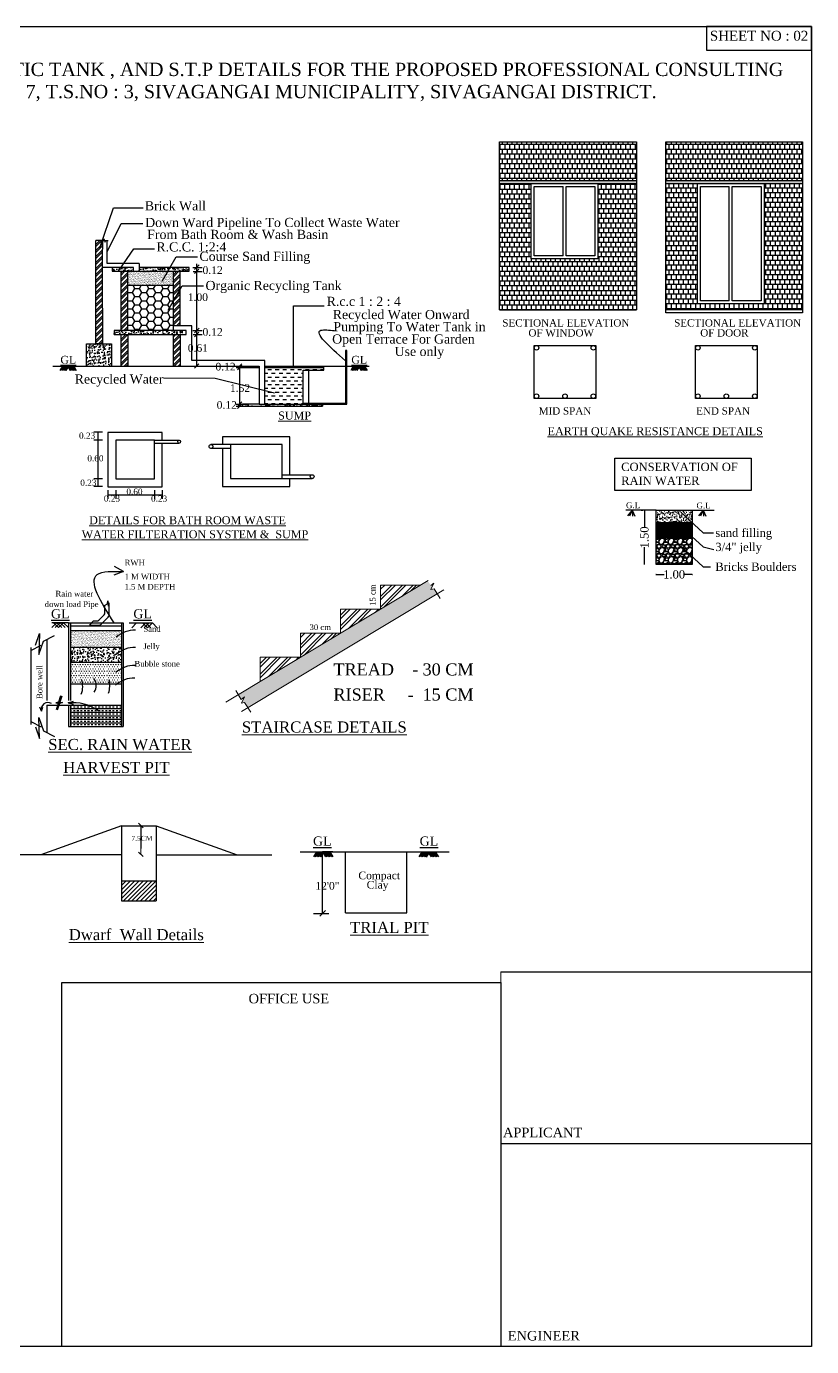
# Model space of a CAD drawing. Header units: metres. Extents: x 3520 to 17931, y 2577 to 6638.
# Drawn here: x 15849 to 17931, y 3138 to 6638 of the extents above; entities that cross this region are included whole.
import ezdxf
from ezdxf.enums import TextEntityAlignment as Align

# ---------------------------------------------------------------- set-up
doc = ezdxf.new("R2010")
doc.units = ezdxf.units.M
doc.header["$MEASUREMENT"] = 0
doc.styles.add('ANAND', font='times.ttf')
doc.styles.get("Standard").update_dxf_attribs({"font": 'times.ttf'})
doc.styles.add('style1', font='times.ttf', dxfattribs={"height": 1})
doc.dimstyles.get("Standard").update_dxf_attribs({"dimtxt": 0.23, "dimasz": 0.18, "dimexe": 0.18, "dimexo": 0.0625, "dimgap": 0.09, "dimtad": 0, "dimzin": 0, "dimdsep": 46, "dimtxsty": 'Standard', "dimblk": 'OBLIQUE', "dimcen": 0.09, "dimse1": 1, "dimse2": 1, "dimadec": 0, "dimazin": 0, "dimtfac": 1, "dimtofl": 0, "dimtmove": 0, "dimatfit": 3, "dimldrblk": 'OBLIQUE', "dimfxl": 0, "dimtolj": 1, "dimtzin": 0, "dimarcsym": 0})
doc.dimstyles.new('STY', dxfattribs={"dimscale": 0, "dimtxt": 8, "dimasz": 3, "dimexe": 3, "dimexo": 24, "dimgap": 2, "dimtad": 0, "dimtih": 1, "dimtoh": 1, "dimlfac": 0.0254, "dimzin": 0, "dimdsep": 46, "dimtxsty": 'style1', "dimblk": 'ARCHTICK', "dimcen": 0.09375, "dimdle": 6.8125, "dimadec": 0, "dimazin": 0, "dimtfac": 1, "dimtofl": 0, "dimtmove": 2, "dimatfit": 3, "dimfxl": 0, "dimtolj": 1, "dimtzin": 0, "dimarcsym": 0})
pattern_1 = [(45, (-183551.482, 102288.76), (-7.9549513, 7.9549513), []), (45, (-183546.178, 102288.76), (-7.9549513, 7.9549513), [])]
pattern_2 = [(50, (-183551.482, 102288.76), (17.9315046, -1.5688034), [1.875, -20.625]), (355, (-183551.482, 102288.76), (-3.4687833, 18.8048033), [1.5, -16.5]), (100.4514, (-183549.987, 102288.63), (14.4627345, 17.2359886), [1.5935047, -17.5285528]), (46.1842, (-183551.482, 102293.76), (26.6810262, -4.1379754), [2.8125, -30.9375]), (96.6356, (-183549.258, 102293.416), (23.3665676, 24.3529468), [2.3902572, -26.292825]), (351.1842, (-183551.482, 102293.76), (23.3665486, 24.352965), [2.25, -24.75]), (21, (-183548.982, 102292.51), (14.9226763, -10.0654723), [1.875, -20.625]), (326, (-183548.982, 102292.51), (6.0828833, 18.1287511), [1.5, -16.5]), (71.4514, (-183547.738, 102291.672), (21.0055657, 8.0632624), [1.5935047, -17.5285528]), (37.5, (-183551.4816, 102288.7605), (0.30399638, 8.32234635), [0, -16.3, 0, -16.75, 0, -16.5625]), (7.5, (-183551.482, 102288.7605), (6.57673844, 9.8602928), [0, -9.55, 0, -15.925, 0, -6.3125]), (327.5, (-183557.0566, 102288.7605), (13.3455609, -0.5638718), [0, -6.25, 0, -19.5, 0, -25.875]), (317.5, (-183559.557, 102288.76), (14.57965423, 2.50262456), [0, -8.125, 0, -12.95, 0, -18.375])]
pattern_3 = [(50, (-64207.267, -18688.921), (11.4761629, -1.0040342), [1.2, -13.2]), (355, (-64207.267, -18688.921), (-2.2200213, 12.0350741), [0.96, -10.56]), (100.4514, (-64206.31, -18689.005), (9.2561501, 11.0310327), [1.019843, -11.2182738]), (46.1842, (-64207.267, -18685.721), (17.0758568, -2.6483042), [1.8, -19.8]), (96.6356, (-64205.844, -18685.942), (14.9546033, 15.585886), [1.5297646, -16.827408]), (351.1842, (-64207.267, -18685.721), (14.954591, 15.5858976), [1.44, -15.84]), (21, (-64205.667, -18686.521), (9.5505128, -6.4419023), [1.2, -13.2]), (326, (-64205.667, -18686.521), (3.8930453, 11.6024007), [0.96, -10.56]), (71.4514, (-64204.871, -18687.058), (13.443562, 5.160488), [1.019843, -11.2182738]), (37.5, (-64207.2668, -18688.9213), (0.19455769, 5.32630166), [0, -10.432, 0, -10.72, 0, -10.6]), (7.5, (-64207.267, -18688.9213), (4.2091126, 6.3105874), [0, -6.112, 0, -10.192, 0, -4.04]), (327.5, (-64210.8348, -18688.9213), (8.54115898, -0.36087795), [0, -4, 0, -12.48, 0, -16.56]), (317.5, (-64212.435, -18688.921), (9.3309787, 1.6016797), [0, -5.2, 0, -8.288, 0, -11.76])]
pattern_4 = [(0, (10992.955, 2562.623), (0, 12.8), []), (90, (10992.955, 2562.623), (-6.4, 12.8), [12.8, -12.8])]

# ---------------------------------------------------------------- blocks, each defined once
blk = doc.blocks.new('_Oblique')
at = {"color": 0, "linetype": 'ByBlock', "lineweight": -2}
blk.add_line((-0.5, -0.5), (0.5, 0.5), dxfattribs=at)
blk = doc.blocks.new('_ARCHTICK')
at = {"color": 2, "linetype": 'ByBlock'}
blk.add_lwpolyline([(-0.5, -0.5), (0.5, 0.5)], dxfattribs=at)
blk = doc.blocks.new('*D23')
at = {"color": 0, "lineweight": -2}
for p, q in [((17518.1, 5185.3), (17540.2, 5185.3)), ((17614.4, 5185.3), (17592.3, 5185.3))]:
    blk.add_line(p, q, dxfattribs=at)
at = {"layer": 'Defpoints', "color": 0}
for p in [(17518.1, 5211.4), (17614.4, 5211.4), (17614.4, 5185.3)]:
    blk.add_point(p, dxfattribs=at)
at = {"color": 0, "lineweight": -2, "xscale": 0.18, "yscale": 0.18, "zscale": 0.18, "rotation": 180}
blk.add_blockref('_Oblique', (17518.1, 5185.3), dxfattribs=at)
at = {"color": 0, "lineweight": -2, "xscale": 0.18, "yscale": 0.18, "zscale": 0.18}
blk.add_blockref('_Oblique', (17614.4, 5185.3), dxfattribs=at)
at = {"color": 0, "insert": (17566.2, 5185.3), "char_height": 22, "attachment_point": 5}
blk.add_mtext('\\A1;1.00', dxfattribs=at)
blk = doc.blocks.new('*D24')
at = {"color": 0, "lineweight": -2}
for p, q in [((17487.5, 5355.8), (17487.5, 5309.6)), ((17487.5, 5211.4), (17487.5, 5257.6))]:
    blk.add_line(p, q, dxfattribs=at)
at = {"layer": 'Defpoints', "color": 0}
for p in [(17487.5, 5355.8), (17518.1, 5355.8), (17518.1, 5211.4)]:
    blk.add_point(p, dxfattribs=at)
at = {"color": 0, "lineweight": -2, "xscale": 0.18, "yscale": 0.18, "zscale": 0.18}
for p, rotation in [((17487.5, 5355.8), 90), ((17487.5, 5211.4), 270)]:
    blk.add_blockref('_Oblique', p, dxfattribs=dict(at, rotation=rotation))
at = {"color": 0, "insert": (17487.5, 5283.6), "char_height": 22, "attachment_point": 5, "rotation": 90}
blk.add_mtext('\\A1;1.50', dxfattribs=at)

msp = doc.modelspace()

# ---------------------------------------------------------------- hatches: boundary and pattern name
at = {"linetype": 'ByBlock'}
h = msp.add_hatch(dxfattribs=at)
h.set_pattern_fill('AR-B88', color=8, scale=1.6, style=0)
h.set_pattern_definition(pattern_4)
h.paths.add_polyline_path([(17466.212, 6229.715), (17466.212, 6331.815), (17103.093, 6331.815), (17103.093, 6229.715)])
h = msp.add_hatch(dxfattribs=at)
h.set_pattern_fill('AR-B88', color=8, scale=1.6, style=0)
h.set_pattern_definition(pattern_4)
h.paths.add_polyline_path([(17543.845, 6331.815), (17543.845, 6229.715), (17906.964, 6229.715), (17906.964, 6331.815)])
h = msp.add_hatch(dxfattribs=at)
h.set_pattern_fill('AR-CONC', color=0, scale=1.6, style=0)
h.set_pattern_definition(pattern_3)
h.paths.add_polyline_path([(17466.212, 6229.715), (17103.093, 6229.715), (17103.093, 6221.715), (17466.212, 6221.715)])
h = msp.add_hatch(dxfattribs=at)
h.set_pattern_fill('AR-B88', color=8, scale=1.6, style=0)
h.set_pattern_definition([(0, (-64207.267, -18688.921), (0, 12.8), []), (90, (-64207.267, -18688.921), (-6.4, 12.8), [12.8, -12.8])])
h.paths.add_polyline_path([(17466.212, 5886.529), (17466.212, 6221.715), (17363.856, 6221.715), (17363.856, 6021.887), (17187.277, 6021.887), (17187.277, 6221.715), (17103.093, 6221.715), (17103.093, 5886.529)])
h = msp.add_hatch(dxfattribs=at)
h.set_pattern_fill('AR-CONC', color=0, scale=1.6, style=0)
h.set_pattern_definition(pattern_3)
h.paths.add_polyline_path([(17906.964, 6229.715), (17543.845, 6229.715), (17543.845, 6221.715), (17906.964, 6221.715)])
h = msp.add_hatch(dxfattribs=at)
h.set_pattern_fill('AR-B88', color=8, scale=1.6, style=0)
h.set_pattern_definition(pattern_4)
h.paths.add_polyline_path([(17804.607, 5902.706), (17628.028, 5902.706), (17628.028, 6221.715), (17543.845, 6221.715), (17543.845, 5886.529), (17906.964, 5886.529), (17906.964, 6221.715), (17804.607, 6221.715)])
h = msp.add_hatch()
h.set_pattern_fill('ANSI32', color=0, scale=30, style=0)
h.set_pattern_definition(pattern_1)
h.paths.add_polyline_path([(16050.05, 6048.125), (16050.05, 6070.922), (16032.617, 6070.922), (16032.617, 5797.034), (16050.05, 5797.034), (16050.05, 5891.101)])
h = msp.add_hatch()
h.set_pattern_fill('AR-CONC', color=0, scale=2.5, style=0)
h.set_pattern_definition(pattern_2)
h.paths.add_polyline_path([(16132.41, 5999.517), (16076.435, 5999.517), (16076.435, 5988.99), (16132.41, 5988.99)])
h.paths.add_polyline_path([(16280.601, 5999.517), (16147.509, 5999.517), (16147.509, 5988.99), (16280.601, 5988.99)])
h.paths.add_polyline_path([(16271.884, 5831.967), (16081.152, 5831.967), (16081.152, 5821.44), (16271.884, 5821.44)])
h = msp.add_hatch()
h.set_pattern_fill('ANSI32', color=0, scale=30, style=0)
h.set_pattern_definition(pattern_1)
h.paths.add_polyline_path([(16117.182, 5988.99), (16099.749, 5988.99), (16099.749, 5831.967), (16117.182, 5831.967)])
h = msp.add_hatch()
h.set_pattern_fill('AR-SAND', color=0, scale=2.5, style=0)
h.set_pattern_definition([(37.5, (-183551.4816, 102288.7605), (-0.157483395, 4.81705942), [0, -3.8, 0, -4.25, 0, -4.0625]), (7.5, (-183551.4816, 102288.7605), (4.42444176, 7.05536516), [0, -2.05, 0, -3.425, 0, -1.3125]), (327.5, (-183554.5566, 102288.7605), (7.785354654, 0.01414763), [0, -1.25, 0, -4.5, 0, -5.875]), (317.5, (-183554.5566, 102288.7605), (7.51531651, 2.19418891), [0, -0.625, 0, -2.95, 0, -3.375])])
h.paths.add_polyline_path([(16238.713, 5988.99), (16117.182, 5988.99), (16117.182, 5951.324), (16238.713, 5951.324)])
h = msp.add_hatch()
h.set_pattern_fill('ANSI32', color=0, scale=30, style=0)
h.set_pattern_definition(pattern_1)
h.paths.add_polyline_path([(16256.146, 5988.99), (16238.713, 5988.99), (16238.713, 5844.365), (16256.146, 5844.365)])
h = msp.add_hatch()
h.set_pattern_fill('HONEY', color=0, scale=100, style=0)
h.set_pattern_definition([(0, (-183551.482, 102288.76), (18.75, 10.8253175), [12.5, -25]), (120, (-183551.482, 102288.76), (-18.74999996, 10.82531757), [12.5, -25]), (60, (-183551.482, 102288.76), (4e-08, 21.65063507), [-25, 12.5])])
h.paths.add_polyline_path([(16238.713, 5951.324), (16117.182, 5951.324), (16117.182, 5831.967), (16238.713, 5831.967)])
h = msp.add_hatch()
h.set_pattern_fill('ANSI32', color=0, scale=30, style=0)
h.set_pattern_definition(pattern_1)
h.paths.add_polyline_path([(16117.182, 5821.44), (16099.749, 5821.44), (16099.749, 5737.9), (16117.182, 5737.9)])
h = msp.add_hatch()
h.set_pattern_fill('ANSI32', color=0, scale=30, style=0)
h.set_pattern_definition(pattern_1)
h.paths.add_polyline_path([(16256.146, 5821.44), (16238.713, 5821.44), (16238.713, 5737.9), (16256.146, 5737.9)])
h = msp.add_hatch()
h.set_pattern_fill('AR-CONC', color=0, scale=2.5, style=0)
h.set_pattern_definition(pattern_2)
h.paths.add_polyline_path([(16073.951, 5797.034), (16007.935, 5797.034), (16007.935, 5737.9), (16073.951, 5737.9)])
h = msp.add_hatch()
h.set_pattern_fill('AR-CONC', color=0, scale=2.5, style=0)
h.set_pattern_definition(pattern_2)
h.paths.add_polyline_path([(16466.301, 5734.15), (16466.301, 5737.9), (16421.599, 5737.9), (16421.599, 5734.15)])
h = msp.add_hatch()
h.set_pattern_fill('AR-CONC', color=0, scale=2.5, style=0)
h.set_pattern_definition(pattern_2)
h.paths.add_polyline_path([(16481.029, 5734.15), (16637.757, 5734.15), (16637.757, 5737.9), (16481.029, 5737.9)])
h = msp.add_hatch()
h.set_pattern_fill('DASH', color=0, scale=80, style=0)
h.set_pattern_definition([(0, (-183551.482, 102288.761), (10, 10), [10, -10])])
h.paths.add_polyline_path([(16582.252, 5726.574), (16637.757, 5726.574), (16637.757, 5734.15), (16481.029, 5734.15), (16481.029, 5636.681), (16582.252, 5636.681)])
h = msp.add_hatch()
h.set_pattern_fill('AR-CONC', color=0, scale=2.5, style=0)
h.set_pattern_definition(pattern_2)
h.paths.add_polyline_path([(16633.574, 5636.681), (16466.301, 5636.681), (16421.599, 5636.681), (16421.599, 5631.454), (16633.574, 5631.454)])
h = msp.add_hatch()
h.set_pattern_fill('AR-SAND', color=0, scale=4.890489, style=0)
h.set_pattern_definition([(37.5, (-85149.609, 10150.4), (-0.30806835, 9.42311124), [0, -7.4335439, 0, -8.313832, 0, -7.9470453]), (7.5, (-85149.61, 10150.4), (8.6550742, 13.8016755), [0, -4.0102013, 0, -6.6999705, 0, -2.56750694]), (327.5, (-85155.625, 10150.4), (15.2296778, 0.02767554), [0, -2.4452447, 0, -8.80288094, 0, -11.4926501]), (317.5, (-85155.625, 10150.4), (14.7014303, 4.292263), [0, -1.22262235, 0, -5.7707775, 0, -6.6021607])])
h.paths.add_polyline_path([(17614.36, 5322.908), (17614.36, 5355.79), (17518.116, 5355.79), (17518.116, 5322.908)])
h = msp.add_hatch()
h.set_pattern_fill('BOX', color=0, scale=4.890489, style=0)
h.set_pattern_definition([(90, (-85149.6094, 10150.4), (-4.89048941, 3e-16), []), (90, (-85148.387, 10150.4), (-4.89048941, 3e-16), []), (0, (-85149.6094, 10150.4), (0, 4.89048941), [-1.22262235, 1.22262235]), (0, (-85149.6094, 10151.6224), (0, 4.89048941), [-1.22262235, 1.22262235]), (0, (-85149.6094, 10152.845), (0, 4.89048941), [1.22262235, -1.22262235]), (0, (-85149.6094, 10154.0677), (0, 4.89048941), [1.22262235, -1.22262235]), (90, (-85147.164, 10150.4), (-4.89048941, 3e-16), [1.22262235, -1.22262235]), (90, (-85145.9415, 10150.4), (-4.89048941, 3e-16), [1.22262235, -1.22262235])])
h.paths.add_polyline_path([(17614.36, 5283.606), (17614.36, 5322.908), (17518.116, 5322.908), (17518.116, 5283.606)])
h = msp.add_hatch()
h.set_pattern_fill('GRAVEL', color=0, scale=24.452447, style=0)
h.set_pattern_definition([(228.0128, (-85132.0036, 10174.8523), (-195.619533256, -220.07205635), [3.2897344, -325.684294]), (184.9697, (-85134.2043, 10172.407), (293.429390439, 24.452234496), [5.6452875, -558.883296]), (132.5104, (-85139.8284, 10171.918), (244.524243646, -268.977129763), [3.980565, -394.0764193]), (267.2737, (-85149.3649, 10165.8049), (24.452349684, 489.048948424), [5.1408336, -508.942425]), (292.8337, (-85149.6094, 10160.6699), (-122.262477515, 293.429276986), [5.040994, -499.059113]), (357.2737, (-85147.6532, 10156.0239), (-489.048948424, 24.452349684), [5.1408336, -508.942425]), (37.6942, (-85142.5182, 10155.7794), (-317.8819914055, -244.524235988), [6.7984894, -673.049913]), (72.2553, (-85137.1386, 10159.9363), (171.167392598, 537.953743177), [6.418474, -635.4291386]), (121.4296, (-85135.1824, 10166.0494), (-195.61977783, 317.881690417), [5.1582437, -510.6666894]), (175.2364, (-85137.8722, 10170.4508), (268.976940806, -24.452240013), [5.888932, -288.5575325]), (222.3974, (-85143.7408, 10170.9399), (-293.4295444783, -268.976724052), [7.615666, -753.95147]), (138.8141, (-85125.157, 10165.5603), (-171.16720148, 146.71461667), [2.5993196, -257.333738]), (171.4692, (-85127.1131, 10167.272), (317.881769847, -48.905087541), [4.9451895, -489.574938]), (225, (-85132.004, 10168.006), (-3e-15, -24.4524546), [3.4580895, -31.122879]), (203.1986, (-85133.7153, 10170.94), (122.26222872, 48.90492653), [1.8622495, -184.3620366]), (291.8014, (-85135.427, 10170.2063), (-24.45244487, 73.35734786), [2.633602, -129.04686]), (30.9638, (-85134.449, 10167.761), (73.35729282, 48.90495485), [4.277442, -138.303603]), (161.5651, (-85130.781, 10169.962), (48.90490475, -24.452408), [3.0930145, -74.232421]), (16.3895, (-85149.6094, 10170.2063), (244.524524362, 73.357162919), [4.3329736, -428.9654887]), (70.3462, (-85145.4525, 10171.429), (-97.80967203, -268.976969887), [3.635125, -359.87664]), (293.1986, (-85130.781, 10174.8523), (-48.90492653, 122.26222872), [3.7244745, -182.4998116]), (343.6105, (-85129.3138, 10171.4289), (-244.524524362, 73.357162919), [4.3329736, -428.9654887]), (339.444, (-85149.6094, 10155.0458), (-122.26228041, 48.90479622), [4.178434, -204.7433713]), (294.7751, (-85145.697, 10153.5786), (-122.26204431, 268.977001338), [3.5010525, -346.6047076]), (66.8014, (-85130.5365, 10150.3998), (48.90492653, 122.26222872), [3.7244745, -182.4998116]), (17.354, (-85129.0693, 10153.8232), (-317.88186116, -97.80965381), [4.098988, -405.798727]), (69.444, (-85142.5182, 10150.3998), (-48.90479622, -122.26228041), [2.089217, -206.8325884]), (101.3099, (-85132.0036, 10150.4), (-24.45238916, 97.80980664), [1.24683, -123.436662]), (165.9638, (-85132.248, 10151.6224), (73.35735453, -24.45239956), [5.040994, -95.7790125]), (186.009, (-85137.1386, 10152.8451), (244.524464515, 24.452430371), [4.67164, -462.491701]), (303.6901, (-85134.449, 10165.5603), (-24.4524797, 48.9048833), [3.526581, -84.637964]), (353.1572, (-85132.4927, 10162.626), (415.691584514, -48.90508969), [6.1569795, -609.5399146]), (60.9454, (-85126.3796, 10161.8925), (-97.80978891, -171.16713883), [2.517526, -249.2358214]), (90, (-85125.157, 10164.093), (-24.452447, 24.452447), [1.467147, -22.9853]), (120.2564, (-85137.6277, 10153.5786), (97.809663212, -171.167189476), [3.397032, -336.3072197]), (48.0128, (-85139.3394, 10156.513), (195.619533256, 220.07205635), [6.579469, -322.39456]), (0, (-85134.938, 10161.403), (24.452447, 24.452447), [6.357636, -18.094811]), (325.3048, (-85128.5803, 10161.4034), (-244.524330224, 171.16733995), [3.866274, -382.760854]), (254.0546, (-85125.4015, 10159.2027), (-24.45244435, -97.80979134), [3.560325, -174.456179]), (207.646, (-85126.3796, 10155.7794), (-464.596391626, -244.524659211), [5.7968194, -573.8860705]), (175.4261, (-85131.5146, 10153.0896), (-317.881825439, 24.452319936), [6.132649, -607.1316175])])
h.paths.add_polyline_path([(17614.36, 5211.422), (17614.36, 5283.606), (17518.116, 5283.606), (17518.116, 5211.422)])
at = {"linetype": 'Continuous', "lineweight": 20, "ltscale": 3}
h = msp.add_hatch(dxfattribs=at)
h.set_pattern_fill('AR-CONC', color=0, scale=3.54375, style=0)
h.set_pattern_definition([(50, (-18397.002, 10592.91), (25.417908, -2.223779), [2.657812, -29.235937]), (355, (-18397.002, 10592.91), (-4.917, 26.655809), [2.12625, -23.38875]), (100.4514, (-18394.883, 10592.725), (20.500926, 24.432014), [2.258793, -24.846724]), (46.1842, (-18397, 10599.997), (37.820355, -5.86558), [3.98672, -43.853906]), (96.6356, (-18393.85, 10599.51), (33.12211, 34.520302), [3.38819, -37.27008]), (351.1842, (-18397, 10599.997), (33.122083, 34.52033), [3.189375, -35.083125]), (21, (-18393.458, 10598.226), (21.152894, -14.267807), [2.657812, -29.235937]), (326, (-18393.458, 10598.226), (8.622487, 25.697505), [2.12625, -23.38875]), (71.4514, (-18391.695, 10597.037), (29.77539, 11.429674), [2.258793, -24.846724]), (37.5, (-18397.002, 10592.91), (0.4309149, 11.796926), [0, -23.10525, 0, -23.743125, 0, -23.477344]), (7.5, (-18397.002, 10592.91), (9.3225267, 13.976965), [0, -13.537125, 0, -22.5736875, 0, -8.947969]), (327.5, (-18404.904, 10592.91), (18.9173326, -0.7992883), [0, -8.859375, 0, -27.64125, 0, -36.6778125]), (317.5, (-18408.448, 10592.91), (20.66666, 3.54747), [0, -11.5171875, 0, -18.356625, 0, -26.0465625])])
h.paths.add_polyline_path([(16410.566, 4866.869), (16418.38, 4854.094), (16426.635, 4861.022), (16418.711, 4843.865), (16427.295, 4845.845), (16435.754, 4832.39), (16938.409, 5133.983), (16929.95, 5147.438), (16921.366, 5145.458), (16929.29, 5162.615), (16921.035, 5155.687), (16913.221, 5168.462)])
h = msp.add_hatch(dxfattribs=at)
h.set_pattern_fill('ANSI32', color=0, scale=53.15625, style=0)
h.set_pattern_definition([(45, (-18397.002, 10592.91), (-14.095179, 14.095179), []), (45, (-18387.605, 10592.91), (-14.095179, 14.095179), [])])
h.paths.add_polyline_path([(16575.172, 4965.633), (16468.859, 4965.633), (16468.859, 4901.845)])
h.paths.add_polyline_path([(16681.484, 5029.42), (16575.172, 5029.42), (16575.172, 4965.633)])
h.paths.add_polyline_path([(16681.484, 5029.42), (16787.797, 5093.208), (16681.484, 5093.208)])
h.paths.add_polyline_path([(16894.109, 5156.995), (16787.797, 5156.995), (16787.797, 5093.208)])
h = msp.add_hatch()
h.set_pattern_fill('AR-SAND', color=0, scale=2.7, style=0)
h.set_pattern_definition([(37.5, (21671.4773, 3818.6073), (-0.170082, 5.2024242), [0, -4.104, 0, -4.59, 0, -4.3875]), (7.5, (21671.477, 3818.607), (4.778397, 7.619794), [0, -2.214, 0, -3.699, 0, -1.4175]), (327.5, (21668.1563, 3818.6073), (8.408183, 0.0152794), [0, -1.35, 0, -4.86, 0, -6.345]), (317.5, (21668.156, 3818.607), (8.116542, 2.369724), [0, -0.675, 0, -3.186, 0, -3.645])])
h.paths.add_polyline_path([(15965.323, 5036.661), (15965.323, 4992.874), (16100.5, 4992.874), (16100.5, 5036.661)])
h = msp.add_hatch()
h.set_pattern_fill('AR-CONC', color=0, scale=2.7, style=0)
h.set_pattern_definition([(50, (21671.477, 3818.607), (19.366025, -1.694308), [2.025, -22.275]), (355, (21671.477, 3818.607), (-3.746286, 20.30919), [1.62, -17.82]), (100.4514, (21673.091, 3818.466), (15.619753, 18.61487), [1.720985, -18.93084]), (46.1842, (21671.477, 3824.007), (28.81551, -4.46901), [3.0375, -33.4125]), (96.6356, (21673.879, 3823.635), (25.23589, 26.30118), [2.58148, -28.39625]), (351.1842, (21671.477, 3824.007), (25.23587, 26.3012), [2.43, -26.73]), (21, (21674.177, 3822.657), (16.11649, -10.87071), [2.025, -22.275]), (326, (21674.177, 3822.657), (6.569514, 19.57905), [1.62, -17.82]), (71.4514, (21675.52, 3821.751), (22.68601, 8.708323), [1.720985, -18.93084]), (37.5, (21671.477, 3818.607), (0.328316, 8.988134), [0, -17.604, 0, -18.09, 0, -17.8875]), (7.5, (21671.477, 3818.607), (7.102878, 10.649116), [0, -10.314, 0, -17.199, 0, -6.8175]), (327.5, (21665.456, 3818.607), (14.413206, -0.6089815), [0, -6.75, 0, -21.06, 0, -27.945]), (317.5, (21662.756, 3818.607), (15.746027, 2.702835), [0, -8.775, 0, -13.986, 0, -19.845])])
h.paths.add_polyline_path([(15965.323, 4992.874), (15965.323, 4952.736), (16100.5, 4952.736), (16100.5, 4992.874)])
h = msp.add_hatch()
h.set_pattern_fill('SWAMP', color=0, scale=6.75, style=0)
h.set_pattern_definition([(0, (21671.477, 3818.607), (3.375, 5.8456715), [0.84375, -5.90625]), (90, (21671.899, 3818.6073), (-3.375, 5.8456715), [0.421875, -11.269468]), (90, (21672.0046, 3818.6073), (-3.375, 5.8456715), [0.3375, -11.353843]), (90, (21671.7937, 3818.6073), (-3.375, 5.8456715), [0.3375, -11.353843]), (60, (21672.11, 3818.607), (-3.375, 5.8456715), [0.27, -6.48]), (120, (21671.688, 3818.607), (-6.75, 3e-09), [0.27, -6.48])])
h.paths.add_polyline_path([(16089.448, 4895.569, -0.04396313), (16100.5, 4902.523), (16100.5, 4952.736), (15965.323, 4952.736), (15965.323, 4895.569)])
h = msp.add_hatch()
h.set_pattern_fill('TRANS', color=0, scale=37.8, style=0)
h.set_pattern_definition([(0, (21671.477, 3818.607), (0, 9.45), []), (0, (21671.477, 3823.332), (0, 9.45), [4.725, -4.725])])
h.paths.add_polyline_path([(15965.323, 4838.402), (15965.323, 4782.452), (16100.5, 4782.452), (16100.5, 4838.402)])
at = {"lineweight": -3}
h = msp.add_hatch(dxfattribs=at)
h.set_pattern_fill('ANSI31', color=0, scale=2.551704, style=0)
h.set_pattern_definition([(45, (13704.925, -796.315), (-5.728739, 5.728739), [])])
h.paths.add_polyline_path([(16192.854, 4319.912), (16192.854, 4373.498), (16100.993, 4373.498), (16100.993, 4319.912)])

# ---------------------------------------------------------------- linework, layer by layer
at = {"color": 0, "linetype": 'ByBlock'}
for p, q in [((17543.845, 6331.815), (17906.964, 6331.815)), ((17543.845, 5878.529), (17543.845, 6331.815)), ((17906.964, 6331.815), (17906.964, 5878.529)), ((17103.093, 6229.715), (17466.212, 6229.715)), ((17103.093, 6221.715), (17466.212, 6221.715)), ((17187.277, 6221.715), (17363.856, 6221.715)), ((17187.277, 6021.887), (17187.277, 6221.715)), ((17195.277, 6213.715), (17271.566, 6213.715)), ((17195.277, 6029.887), (17195.277, 6213.715)), ((17271.566, 6029.887), (17271.566, 6213.715)), ((17279.566, 6213.715), (17355.856, 6213.715)), ((17279.566, 6029.887), (17279.566, 6213.715)), ((17355.856, 6213.715), (17355.856, 6029.887)), ((17363.856, 6221.715), (17363.856, 6021.887)), ((17543.845, 6229.715), (17906.964, 6229.715)), ((17543.845, 6221.715), (17906.964, 6221.715)), ((17628.028, 5902.706), (17628.028, 6221.715)), ((17636.028, 6213.715), (17712.318, 6213.715)), ((17636.028, 5910.706), (17636.028, 6213.715)), ((17712.318, 5910.706), (17712.318, 6213.715)), ((17720.318, 6213.715), (17796.607, 6213.715)), ((17720.318, 5910.706), (17720.318, 6213.715)), ((17796.607, 6213.715), (17796.607, 5910.706)), ((17804.607, 6221.715), (17804.607, 5902.706)), ((17363.856, 6021.887), (17187.277, 6021.887)), ((17271.566, 6029.887), (17195.277, 6029.887)), ((17355.856, 6029.887), (17279.566, 6029.887)), ((17906.964, 5886.529), (17543.845, 5886.529)), ((17804.607, 5902.706), (17628.028, 5902.706)), ((17712.318, 5910.706), (17636.028, 5910.706)), ((17796.607, 5910.706), (17720.318, 5910.706)), ((17906.964, 5878.529), (17543.845, 5878.529))]:
    msp.add_line(p, q, dxfattribs=at)
at = {"color": 0}
for p, q in [((16032.617, 5797.034), (16032.617, 6070.922)), ((16050.05, 6070.922), (16032.617, 6070.922)), ((16050.05, 6070.922), (16050.05, 6048.125)), ((16062.863, 6009.511), (16062.863, 6070.922)), ((16050.05, 5891.101), (16050.05, 6048.125)), ((16132.41, 5999.517), (16050.05, 5999.517)), ((16147.509, 6009.511), (16062.863, 6009.511)), ((16099.749, 5999.517), (16117.182, 5999.517)), ((16099.749, 5831.967), (16099.749, 5988.99)), ((16117.182, 5831.967), (16117.182, 5988.99)), ((16132.41, 5988.99), (16132.41, 5999.517)), ((16147.509, 6009.511), (16147.509, 5988.99)), ((16238.713, 5999.517), (16256.146, 5999.517)), ((16238.713, 5831.967), (16238.713, 5988.99)), ((16256.146, 5844.365), (16256.146, 5988.99)), ((16300.193, 5737.9), (16300.193, 6008.848)), ((16238.713, 5951.324), (16117.182, 5951.324)), ((16050.05, 5891.101), (16050.05, 5797.034)), ((16556.787, 5737.9), (16556.787, 5897.275)), ((16556.787, 5897.275), (16638.456, 5897.275)), ((16099.749, 5737.9), (16099.749, 5821.44)), ((16117.182, 5821.44), (16117.182, 5737.9)), ((16286.925, 5844.365), (16238.713, 5844.365)), ((16238.713, 5737.9), (16238.713, 5821.44)), ((16256.146, 5821.44), (16256.146, 5737.9)), ((16286.925, 5752.417), (16286.925, 5844.365)), ((16050.05, 5797.034), (16032.617, 5797.034)), ((16698.203, 5779.031), (16694.898, 5779.031)), ((16694.898, 5779.031), (16694.898, 5638.979)), ((16698.203, 5636.681), (16698.203, 5779.031)), ((16481.029, 5752.417), (16286.925, 5752.417)), ((16481.029, 5636.681), (16481.029, 5752.417)), ((15918.373, 5737.9), (16466.301, 5737.9)), ((16414.168, 5631.454), (16414.168, 5737.9)), ((16421.599, 5734.15), (16421.599, 5737.9)), ((16421.599, 5734.15), (16466.301, 5734.15)), ((16466.301, 5737.9), (16466.301, 5636.681)), ((16481.029, 5737.9), (16757.287, 5737.9)), ((16481.029, 5734.15), (16637.757, 5734.15)), ((16582.252, 5636.681), (16582.252, 5726.574)), ((16582.252, 5726.574), (16637.757, 5726.574)), ((16596.293, 5726.574), (16596.293, 5636.681)), ((16637.757, 5726.574), (16637.757, 5737.9)), ((16637.757, 5726.574), (16637.757, 5728.48)), ((16466.301, 5636.681), (16421.599, 5636.681)), ((16421.599, 5631.454), (16421.599, 5636.681)), ((16466.301, 5636.681), (16698.203, 5636.681)), ((16694.898, 5638.979), (16582.252, 5638.979)), ((16633.574, 5636.681), (16633.574, 5631.454)), ((16421.599, 5631.454), (16633.574, 5631.454)), ((16050.572, 5562.394), (16027.512, 5562.394)), ((16050.837, 5541.694), (16027.777, 5541.694)), ((16037.777, 5562.394), (16037.777, 5418.394)), ((16064.703, 5562.056), (16064.703, 5418.056)), ((16208.703, 5562.056), (16064.703, 5562.056)), ((16085.403, 5541.356), (16085.403, 5438.756)), ((16188.003, 5541.356), (16085.403, 5541.356)), ((16188.003, 5438.756), (16188.003, 5541.356)), ((16188.003, 5541.356), (16253.867, 5541.356)), ((16188.006, 5533.439), (16253.87, 5533.439)), ((16208.703, 5541.356), (16208.703, 5562.056)), ((16208.703, 5418.056), (16208.703, 5533.439)), ((16547.118, 5550.32), (16368.918, 5550.32)), ((16368.918, 5550.32), (16368.918, 5529.62)), ((16547.118, 5449.685), (16547.118, 5550.32)), ((16389.618, 5529.62), (16337.991, 5529.62)), ((16389.618, 5519.555), (16337.991, 5519.555)), ((16368.918, 5519.555), (16368.918, 5418.92)), ((16526.418, 5529.62), (16389.618, 5529.62)), ((16389.618, 5529.62), (16389.618, 5439.62)), ((16526.418, 5439.62), (16526.418, 5529.62)), ((16050.572, 5439.094), (16027.512, 5439.094)), ((16085.403, 5438.756), (16188.003, 5438.756)), ((16389.618, 5439.62), (16526.418, 5439.62)), ((16526.418, 5449.685), (16606.413, 5449.685)), ((16526.418, 5439.62), (16606.413, 5439.62)), ((16547.118, 5418.92), (16547.118, 5439.62)), ((16050.572, 5418.394), (16027.512, 5418.394)), ((16064.703, 5418.056), (16208.703, 5418.056)), ((16064.703, 5418.056), (16208.703, 5418.056)), ((16064.703, 5408.876), (16064.703, 5385.816)), ((16064.703, 5396.082), (16208.703, 5396.082)), ((16085.403, 5409.142), (16085.403, 5386.082)), ((16188.003, 5408.876), (16188.003, 5385.816)), ((16208.703, 5408.876), (16208.703, 5385.816)), ((16368.918, 5418.92), (16547.118, 5418.92)), ((17518.116, 5355.79), (17437.898, 5355.79)), ((17455.278, 5355.79), (17442.293, 5340.881)), ((17455.278, 5355.79), (17447.947, 5340.253)), ((17455.278, 5355.79), (17456.241, 5340.101)), ((17455.278, 5355.79), (17462.319, 5340.173)), ((17478.992, 5355.79), (17483.252, 5355.79)), ((17518.116, 5355.79), (17614.36, 5355.79)), ((17518.116, 5211.422), (17518.116, 5355.79)), ((17614.36, 5355.79), (17614.36, 5211.422)), ((17614.36, 5355.79), (17672.606, 5355.79)), ((17643.483, 5355.79), (17630.498, 5340.881)), ((17643.483, 5355.79), (17636.153, 5340.253)), ((17643.483, 5355.79), (17644.447, 5340.101)), ((17643.483, 5355.79), (17650.525, 5340.173)), ((17518.116, 5322.908), (17614.36, 5322.908)), ((17518.116, 5283.606), (17614.36, 5283.606)), ((17614.36, 5211.422), (17518.116, 5211.422)), ((16063.528, 5107.388), (16064.897, 5115.248)), ((16064.897, 5115.248), (16066.255, 5101.004)), ((16067.775, 5077.082), (16067.775, 5110.001)), ((16040.411, 5064.021), (16055.01, 5078.693)), ((16055.796, 5102.632), (16063.528, 5107.388)), ((16056.975, 5083.454), (16056.975, 5103.357)), ((16066.255, 5101.004), (16067.55, 5109.863)), ((15916.256, 5044.286), (15929.325, 5057.339)), ((15960.463, 5057.339), (15916.272, 5057.339)), ((15933.631, 5044.286), (15920.563, 5057.339)), ((15925.018, 5044.286), (15938.087, 5057.339)), ((15942.393, 5044.286), (15929.325, 5057.339)), ((15933.781, 5044.286), (15946.849, 5057.339)), ((15951.155, 5044.286), (15938.087, 5057.339)), ((15959.918, 5044.286), (15946.849, 5057.339)), ((15960.463, 5057.339), (16105.36, 5057.339)), ((15960.463, 5057.339), (15960.463, 4851.126)), ((15965.323, 5057.339), (15965.323, 4851.126)), ((15965.323, 5048.825), (16100.5, 5048.825)), ((16015.536, 5051.233), (16026.398, 5062.033)), ((16015.536, 5051.233), (16042.02, 5051.233)), ((16026.398, 5062.033), (16035.626, 5062.033)), ((16046.804, 5053.221), (16065.81, 5072.321)), ((16100.5, 5057.339), (16100.5, 4782.452)), ((16105.36, 5057.339), (16105.36, 4782.452)), ((16120.819, 5057.339), (16184.237, 5057.339)), ((16127.825, 5044.154), (16140.893, 5057.207)), ((16152.045, 5044.154), (16165.114, 5057.207)), ((16169.42, 5044.154), (16156.352, 5057.207)), ((16160.808, 5044.154), (16173.876, 5057.207)), ((16178.182, 5044.154), (16165.114, 5057.207)), ((16169.57, 5044.154), (16182.638, 5057.207)), ((16195.707, 5044.154), (16182.638, 5057.207)), ((15872.521, 4997.77), (15883.159, 5029.16)), ((15883.159, 5029.16), (15881.192, 4972.846)), ((15881.192, 4972.846), (15894.012, 5008.593)), ((15894.012, 5008.593), (15923.151, 5023.267)), ((15903.215, 5013.227), (15903.215, 4851.126)), ((15965.323, 5036.661), (16100.5, 5036.661)), ((15860.591, 4983.978), (15887.98, 4997.77)), ((15860.591, 4991.762), (15860.591, 4787.435)), ((15965.323, 4992.874), (16100.5, 4992.874)), ((15965.323, 4952.736), (16100.5, 4952.736)), ((15965.323, 4895.569), (16100.5, 4895.569)), ((15888.501, 4823.022), (15884.593, 4833.192)), ((15888.501, 4823.022), (15892.278, 4833.242)), ((15903.215, 4838.402), (15931.103, 4838.402)), ((15903.215, 4838.402), (15903.215, 4765.971)), ((15933.888, 4846.831), (15926.329, 4844.782)), ((15926.329, 4844.782), (15940.171, 4844.919)), ((15932.586, 4842.893), (15927.14, 4826.408)), ((15936.311, 4842.809), (15930.656, 4825.692)), ((15940.171, 4844.919), (15932.586, 4842.893)), ((15939.31, 4863.242), (15933.888, 4846.831)), ((15937.692, 4846.989), (15934.141, 4845.877)), ((15934.141, 4845.877), (15944.282, 4846.014)), ((15934.855, 4838.402), (16100.5, 4838.402)), ((15944.282, 4846.014), (15936.311, 4842.809)), ((15942.826, 4862.526), (15937.692, 4846.989)), ((15959.303, 4844.603), (15973.862, 4849.098)), ((15959.303, 4844.603), (15973.862, 4841.166)), ((15960.463, 4838.402), (15960.463, 4782.452)), ((15965.323, 4838.402), (15965.323, 4782.452)), ((15860.591, 4795.219), (15887.98, 4781.427)), ((15881.192, 4806.351), (15894.012, 4770.605)), ((15883.159, 4750.037), (15881.192, 4806.351)), ((15872.521, 4781.427), (15883.159, 4750.037)), ((15894.012, 4770.605), (15923.151, 4755.931)), ((15960.463, 4782.452), (16105.36, 4782.452)), ((15960.463, 4782.452), (16105.36, 4782.452))]:
    msp.add_line(p, q, dxfattribs=at)
at = {"color": 0, "linetype": 'Continuous'}
for p, q in [((16290.167, 5999.391), (16314.545, 5999.391)), ((16290.587, 5988.864), (16314.516, 5988.864)), ((16290.167, 5831.84), (16314.545, 5831.84)), ((16290.587, 5821.313), (16314.516, 5821.313)), ((15943.992, 5737.9), (15937.115, 5726.375)), ((15947.333, 5737.9), (15940.455, 5726.375)), ((15950.674, 5737.9), (15943.796, 5726.375)), ((15954.015, 5737.9), (15947.137, 5726.375)), ((15957.355, 5737.9), (15950.478, 5726.375)), ((15960.696, 5737.9), (15953.518, 5725.871)), ((15957.355, 5737.9), (15964.464, 5726.008)), ((15960.698, 5737.9), (15967.586, 5726.375)), ((15964.04, 5737.9), (15970.928, 5726.375)), ((15967.382, 5737.9), (15974.271, 5726.375)), ((15970.724, 5737.9), (15977.613, 5726.375)), ((15974.066, 5737.9), (15980.955, 5726.375)), ((16290.587, 5737.9), (16314.516, 5737.9)), ((16404.562, 5737.9), (16428.491, 5737.9)), ((16404.562, 5734.15), (16428.491, 5734.15)), ((16715.438, 5737.9), (16708.56, 5726.375)), ((16718.778, 5737.9), (16711.901, 5726.375)), ((16722.119, 5737.9), (16715.241, 5726.375)), ((16725.46, 5737.9), (16718.582, 5726.375)), ((16728.801, 5737.9), (16721.923, 5726.375)), ((16732.142, 5737.9), (16724.963, 5725.871)), ((16728.801, 5737.9), (16735.909, 5726.008)), ((16732.143, 5737.9), (16739.032, 5726.375)), ((16735.485, 5737.9), (16742.374, 5726.375)), ((16738.827, 5737.9), (16745.716, 5726.375)), ((16742.169, 5737.9), (16749.058, 5726.375)), ((16745.512, 5737.9), (16752.4, 5726.375)), ((16404.562, 5636.681), (16428.491, 5636.681)), ((16404.562, 5631.454), (16428.491, 5631.454)), ((16617.883, 4450.394), (16609.792, 4436.835)), ((16621.814, 4450.394), (16613.722, 4436.835)), ((16625.744, 4450.394), (16617.653, 4436.835)), ((16617.883, 4450.394), (16653.264, 4450.394)), ((16629.674, 4450.394), (16621.583, 4436.835)), ((16633.605, 4450.394), (16625.513, 4436.835)), ((16637.535, 4450.394), (16629.09, 4436.243)), ((16633.605, 4450.394), (16641.967, 4436.403)), ((16637.537, 4450.394), (16645.641, 4436.835)), ((16641.469, 4450.394), (16649.573, 4436.835)), ((16645.401, 4450.394), (16653.505, 4436.835)), ((16649.332, 4450.394), (16657.437, 4436.835)), ((16653.264, 4450.394), (16661.369, 4436.835)), ((16660.915, 4450.394), (16713.929, 4450.394)), ((16713.929, 4450.394), (16969.385, 4450.394)), ((16897.607, 4450.394), (16889.515, 4436.835)), ((16901.537, 4450.394), (16893.445, 4436.835)), ((16905.467, 4450.394), (16897.376, 4436.835)), ((16909.398, 4450.394), (16901.306, 4436.835)), ((16913.328, 4450.394), (16905.236, 4436.835)), ((16917.258, 4450.394), (16908.813, 4436.243)), ((16913.328, 4450.394), (16921.69, 4436.403)), ((16917.26, 4450.394), (16925.364, 4436.835)), ((16921.192, 4450.394), (16929.296, 4436.835)), ((16925.124, 4450.394), (16933.228, 4436.835)), ((16929.056, 4450.394), (16937.16, 4436.835)), ((16932.988, 4450.394), (16941.092, 4436.835)), ((16609.956, 4286.916), (16650.456, 4286.916))]:
    msp.add_line(p, q, dxfattribs=at)
at = {"color": 0, "linetype": 'Continuous', "lineweight": 0}
for p, q in [((16294.048, 5982.897), (16306.124, 5994.974)), ((16294.26, 5993.636), (16306.566, 6005.942)), ((16294.048, 5815.346), (16306.124, 5827.423)), ((16294.26, 5826.086), (16306.566, 5838.391)), ((16294.048, 5731.933), (16306.124, 5744.01)), ((16408.023, 5731.933), (16420.099, 5744.01)), ((16408.023, 5728.183), (16420.099, 5740.26)), ((16408.023, 5630.714), (16420.099, 5642.791)), ((16408.023, 5625.487), (16420.099, 5637.564)), ((16627.077, 4279.757), (16641.396, 4294.076))]:
    msp.add_line(p, q, dxfattribs=at)
at = {"color": 0, "ltscale": 6}
for q in [(16080.69, 5183.407), (16082.108, 5206.094)]:
    msp.add_line((16105.767, 5193.333), q, dxfattribs=at)
at = {"color": 0, "lineweight": 20}
for p, q in [((16377.757, 4847.184), (16914.13, 5169.008)), ((16787.797, 5156.995), (16894.109, 5156.995)), ((16787.797, 5093.208), (16787.797, 5156.995)), ((16921.035, 5155.687), (16929.29, 5162.615)), ((16929.29, 5162.615), (16921.366, 5145.458)), ((16921.366, 5145.458), (16929.95, 5147.438)), ((16929.95, 5147.438), (16946.13, 5121.702)), ((16419.106, 4822.401), (16955.479, 5144.225)), ((16681.484, 5029.42), (16681.484, 5093.208)), ((16681.484, 5093.208), (16787.797, 5093.208)), ((16575.172, 4965.633), (16575.172, 5029.42)), ((16575.172, 5029.42), (16681.484, 5029.42)), ((16468.859, 4965.633), (16575.172, 4965.633)), ((16468.859, 4901.845), (16468.859, 4965.633)), ((16403.851, 4877.848), (16418.38, 4854.094)), ((16418.38, 4854.094), (16426.635, 4861.022)), ((16426.635, 4861.022), (16418.711, 4843.865)), ((16418.711, 4843.865), (16427.295, 4845.845)), ((16427.295, 4845.845), (16443.475, 4820.109)), ((16152.051, 4443.17), (16152.051, 4458.454))]:
    msp.add_line(p, q, dxfattribs=at)
at = {"color": 0, "lineweight": -3}
for p, q in [((16100.993, 4518.945), (15886.65, 4442.394)), ((16100.993, 4518.945), (16100.993, 4319.912)), ((16100.993, 4518.945), (16192.854, 4518.945)), ((16192.854, 4518.945), (16192.854, 4319.912)), ((16192.854, 4518.945), (16407.197, 4442.394)), ((16100.993, 4442.394), (15794.788, 4442.394)), ((16192.854, 4442.394), (16499.059, 4442.394)), ((16100.993, 4373.498), (16192.854, 4373.498)), ((16100.993, 4319.912), (16192.854, 4319.912))]:
    msp.add_line(p, q, dxfattribs=at)
at = {"color": 0, "lineweight": -3, "ltscale": 0.75}
msp.add_line((16152.051, 4519.721), (16152.051, 4459.223), dxfattribs=at)
at = {"color": 0, "linetype": 'ByBlock', "lineweight": -2}
for p, q in [((16574.852, 4450.394), (16660.915, 4450.394)), ((16634.236, 4369.394), (16634.236, 4450.394)), ((16661.085, 4450.394), (16634.236, 4450.394)), ((16694.986, 4369.394), (16694.986, 4450.394)), ((16856.986, 4369.394), (16856.986, 4450.394)), ((16634.236, 4286.916), (16634.236, 4369.394)), ((16694.986, 4288.394), (16694.986, 4369.394)), ((16856.986, 4288.394), (16856.986, 4369.394)), ((16694.986, 4288.394), (16856.986, 4288.394))]:
    msp.add_line(p, q, dxfattribs=at)
at = {"color": 0, "lineweight": 20, "ltscale": 20}
msp.add_line((17106.44, 3152.111), (17106.44, 4131.633), dxfattribs=at)
at = {"color": 3}
for p, q in [((17106.44, 4131.633), (17930.714, 4131.633)), ((17106.44, 3676.952), (17930.714, 3676.952))]:
    msp.add_line(p, q, dxfattribs=at)
at = {"color": 0, "ltscale": 6}
msp.add_lwpolyline([(12746.414, 6638.259), (17930.714, 6638.259), (17930.714, 3138.32), (12746.414, 3138.32)], close=True, dxfattribs=at)
at = {"color": 0}
for points in [[(17930.714, 6638.259), (17651.849, 6638.259), (17651.849, 6575.287), (17930.714, 6575.287)], [(16271.884, 5831.967), (16081.152, 5831.967), (16081.152, 5821.44), (16271.884, 5821.44)], [(17409.016, 5493.906), (17770.474, 5493.906), (17770.474, 5407.882), (17409.016, 5407.882)]]:
    msp.add_lwpolyline(points, close=True, dxfattribs=at)
at = {"color": 0, "linetype": 'ByBlock'}
for points in [[(17103.093, 6331.815), (17466.212, 6331.815), (17466.212, 5886.529), (17103.093, 5886.529)], [(17195.184, 5792.491), (17358.175, 5792.491), (17358.175, 5652.02), (17195.184, 5652.02)], [(17623.115, 5792.491), (17786.106, 5792.491), (17786.106, 5652.02), (17623.115, 5652.02)]]:
    msp.add_lwpolyline(points, close=True, dxfattribs=at)
at = {"color": 0}
for points in [[(16043.169, 6051.246), (16079.208, 6157.493), (16158.353, 6157.587)], [(16062.863, 6040.217), (16099.909, 6115.43), (16157.527, 6115.43)], [(16044.875, 6070.922), (16053.973, 6070.922), (16053.973, 6074.818), (16057.43, 6066.538), (16057.43, 6070.922), (16065.589, 6070.922)], [(16096.648, 5994.703), (16133.694, 6048.336), (16188.469, 6048.873)], [(16208.503, 5962.91), (16245.549, 6027.354), (16302.642, 6027.333)], [(16132.41, 5999.517), (16076.435, 5999.517), (16076.435, 5988.99), (16280.601, 5988.99), (16280.601, 5999.517), (16147.509, 5999.517)], [(16224.501, 5885.632), (16261.547, 5950.076), (16318.64, 5950.055)], [(16007.935, 5737.9), (16007.935, 5797.034), (16073.951, 5797.034), (16073.951, 5737.9)], [(16506.905, 5666.177), (16349.427, 5704.814), (16212.713, 5705.299)]]:
    msp.add_lwpolyline(points, dxfattribs=at)
at = {"color": 0, "lineweight": -3}
msp.add_lwpolyline([(15942.384, 3138.32), (15942.384, 4103.207), (17106.44, 4103.207), (17106.44, 3138.32)], dxfattribs=at)
at = {"color": 0, "linetype": 'ByBlock'}
for centre in [(17201.239, 5786.09), (17352.12, 5786.09), (17629.17, 5786.09), (17780.051, 5786.09), (17201.239, 5658.071), (17276.68, 5658.071), (17352.12, 5658.071), (17629.17, 5658.071), (17704.61, 5658.071), (17780.051, 5658.071)]:
    msp.add_circle(centre, 6.002, dxfattribs=at)
at = {"color": 0}
for centre, radius in [((16253.734, 5537.396), 3.96), ((16337.991, 5524.587), 5.033), ((16606.413, 5444.653), 5.033)]:
    msp.add_circle(centre, radius, dxfattribs=at)
for centre, radius, start, end in [((16050.225, 5083.454), 6.75, 315.140834, 0), ((16061.025, 5077.082), 6.75, 315.140834, 0), ((16035.626, 5068.783), 6.75, 270, 315.140834), ((16042.02, 5057.983), 6.75, 270, 315.140834), ((16136.277, 4963.469), 74.397, 88.393883, 131.900588), ((16136.277, 4917.647), 74.397, 88.393883, 131.900588), ((16135.359, 4869.992), 74.397, 88.393883, 131.900588), ((15943.532, 4887.99), 54.485, 338.553012, 20.241542), ((16002.401, 4890.825), 31.615, 325.653165, 36.612247), ((15996.736, 4890.871), 72.819, 343.596284, 12.22872), ((16134.442, 4836.319), 74.397, 88.393883, 131.900588), ((15905.609, 4827.795), 17.761, 57.709717, 195.586405), ((15972.696, 4732.665), 112.736, 53.634213, 96.822789)]:
    msp.add_arc(centre, radius, start, end, dxfattribs=at)
msp.add_spline([(16694.898, 5751.877), (16629.745, 5832.727), (16665.913, 5831.652)], degree=3, dxfattribs=at)
at = {"color": 0, "ltscale": 6}
msp.add_spline([(16081.183, 5057.339), (16036.234, 5185.18), (16105.767, 5193.333)], degree=3, dxfattribs=at)

# ---------------------------------------------------------------- block references
at = {"color": 0, "lineweight": -3, "ltscale": 0.75, "xscale": 11.99999999999999, "yscale": 11.99999999999999, "zscale": 11.99999999999999, "rotation": 90}
msp.add_blockref('_Oblique', (16152.051, 4519.721), dxfattribs=at)
at = {"color": 0, "lineweight": 20, "xscale": 11.99999999999999, "yscale": 11.99999999999999, "zscale": 11.99999999999999, "rotation": 270}
msp.add_blockref('_Oblique', (16152.051, 4443.17), dxfattribs=at)

# ---------------------------------------------------------------- texts
at = {"color": 0, "lineweight": -2, "style": 'ANAND'}
msp.add_text('SHEET NO : 02', height=26.26028, rotation=0.002385, dxfattribs=at).set_placement((17660.853, 6600.402))
at = {"color": 0, "linetype": 'Continuous', "style": 'ANAND'}
for s, height, p in [('Brick Wall', 24.3, (16162.624, 6150.48)), ('Down Ward Pipeline To Collect Waste Water ', 24.3, (16163.569, 6106.379)), ('From Bath Room & Wash Basin', 24.3, (16169.08, 6074.705)), ('R.C.C. 1:2:4', 24.3, (16193.305, 6041.628)), ('Course Sand Filling ', 24.3, (16307.572, 6016.536)), ('0.12', 20.25, (16315.748, 5981.899)), ('Organic Recycling Tank', 24.3, (16323.57, 5939.258)), ('1.00', 20.25, (16276.676, 5910.356)), ('R.c.c 1 : 2 : 4', 24.3, (16644.854, 5897.233)), ('Recycled Water Onward', 24.3, (16660.999, 5862.279)), ('Pumping To Water Tank in', 24.3, (16662.651, 5830.127)), ('SECTIONAL ELEVATION', 19.44, (17110.655, 5842.578)), ('SECTIONAL ELEVATION', 19.44, (17566.119, 5842.578)), ('0.12', 20.25, (16315.748, 5818.202)), ('Open Terrace For Garden ', 24.3, (16659.417, 5797.387)), ('OF WINDOW', 19.44, (17179.958, 5816.076)), ('OF DOOR', 19.44, (17635.422, 5816.076)), ('0.61', 20.25, (16276.676, 5775.541)), (' Use only', 24.3, (16815.827, 5764.446)), ('0.12', 20.25, (16350.02, 5726.187)), ('Recycled Water ', 24.3, (15976.725, 5691.295)), ('1.52', 20.25, (16388.37, 5669.381)), ('0.12', 20.25, (16353.138, 5624.592)), ('MID SPAN', 19.44, (17207.084, 5609.155)), ('END SPAN', 19.44, (17624.685, 5609.155)), ('0.23', 16.2, (15988.197, 5545.328)), ('0.60', 16.2, (16010.284, 5485.157)), ('0.23', 16.2, (15991.528, 5420.446)), ('0.23', 16.2, (16054.064, 5378.566)), ('0.60', 16.2, (16113.85, 5397.006)), ('0.23', 16.2, (16179.165, 5378.341)), ('Compact', 20.25, (16729.037, 4377.261)), ('12\'0"', 20.25, (16614.846, 4349.661)), ('Clay', 20.25, (16750.948, 4352.586))]:
    msp.add_text(s, height=height, dxfattribs=at).set_placement(p)
at = {"color": 0, "style": 'ANAND'}
for s, height, p in [('%%UGL', 20.655, (15938.826, 5744.204)), ('%%UGL', 20.655, (16710.272, 5744.204)), ('G.L', 15.6475, (17438.593, 5360.925)), ('G.L', 15.6475, (17625.495, 5360.219)), ('RWH', 15.1875, (16109.051, 5209.236)), ('1 M WIDTH', 15.1875, (16109.051, 5172.08)), ('1.5 M DEPTH', 15.1875, (16109.051, 5145.097)), (' down load Pipe', 15.1875, (15891.587, 5098.889)), (' Rain water  ', 15.1875, (15920.117, 5126.824)), ('%%UGL', 24.3, (15913.952, 5068.832)), ('%%UGL', 24.3, (16132.416, 5068.832)), ('Sand', 15.1875, (16158.778, 5033.188)), ('30 cm', 15.1875, (16599.482, 5037.905)), ('Jelly', 15.1875, (16158.778, 4987.365)), ('Bubble stone', 15.1875, (16135.225, 4940.894)), ('%%UGL', 24.3, (16608.732, 4466.31)), ('%%UGL', 24.3, (16891.529, 4466.31))]:
    msp.add_text(s, height=height, dxfattribs=at).set_placement(p)
at = {"color": 0, "lineweight": 20, "style": 'ANAND'}
for s, height, p in [('%%USUMP', 21.2132, (16516.178, 5596.049)), ('%%UEARTH QUAKE RESISTANCE DETAILS', 21.21323, (17230.823, 5554.522)), ('%%UDETAILS FOR BATH ROOM WASTE', 21.21323, (16015.074, 5318.547)), ('%%UWATER FILTERATION SYSTEM &  SUMP', 21.21323, (15995.22, 5281.201)), ('TREAD    -', 31.8938, (16662.82, 4917.612)), ('30 CM ', 31.8938, (16899.186, 4917.612)), ('RISER     -', 31.89375, (16662.82, 4851.124)), ('15 CM', 31.8938, (16899.186, 4851.124)), ('%%USTAIRCASE DETAILS', 29.36088, (16419.893, 4766.278)), ('%%USEC. RAIN WATER', 29.36088, (15906.42, 4719.958)), ('%%UHARVEST PIT', 29.36088, (15946.346, 4658.913)), ('%%UTRIAL PIT', 29.36088, (16706.917, 4234.84))]:
    msp.add_text(s, height=height, dxfattribs=at).set_placement(p)
at = {"color": 0, "style": 'ANAND'}
for s, p in [('15 cm', (16774.348, 5102.044)), ('Bore well', (15891.14, 4855.105))]:
    msp.add_text(s, height=15.1875, rotation=90, dxfattribs=at).set_placement(p)
at = {"color": 0, "lineweight": 20, "style": 'ANAND'}
msp.add_text('%%UDwarf  Wall Details', height=29.36088, dxfattribs=at).set_placement((16140.006, 4215.863), align=Align.CENTER)
at = {"color": 0, "insert": (14818.349, 6541.971), "char_height": 35.261761, "attachment_point": 1, "style": 'ANAND'}
msp.add_mtext_dynamic_manual_height_columns('\\A1;PLAN SHOWING THE {\\A0;R.W.H ,SOLAR SEPTIC TANK , AND S.T.P DETAIL}S FOR THE PROPOSED {\\A0;PROFESSIONAL CONSULTING OFFICE BUILDING IN WARD - E, BLOCK - 7, T.S.NO : 3, SIVAGANGAI MUNICIPALITY, SIVAGANGAI DISTRICT. } ', width=3106.53006, gutter_width=5.914, heights=[0], dxfattribs=at)
at = {"color": 0, "char_height": 22.0072, "attachment_point": 1, "style": 'ANAND'}
for s, insert, width in [('\\A1;CONSERVATION OF RAIN WATER', (17425.834, 5481.506), 337.6599), ('\\A1;sand filling', (17675.518, 5306.915), 207.09038), ('\\A1;3/4" jelly', (17675.518, 5269.323), 207.09038), ('\\A1;Bricks Boulders', (17675.518, 5216.861), 207.09038)]:
    msp.add_mtext(s, dxfattribs=dict(at, insert=insert, width=width))
at = {"color": 0, "lineweight": 20, "insert": (16152.593, 4485.632), "char_height": 13.04928, "width": 76.39419, "attachment_point": 5, "style": 'ANAND'}
msp.add_mtext('\\A1; 7.5CM ', dxfattribs=at)
at = {"color": 0, "ltscale": 0.25, "char_height": 25.3125, "width": 405.52934, "attachment_point": 3, "style": 'ANAND'}
for s, insert in [('OFFICE USE', (16651.345, 4073.584)), ('APPLICANT', (17322.618, 3718.637)), ('ENGINEER', (17316.276, 3179.809))]:
    msp.add_mtext(s, dxfattribs=dict(at, insert=insert))

# ---------------------------------------------------------------- dimensions: what is measured, and where the dimension line sits
at = {"color": 0}
dim = msp.add_linear_dim(base=(17487.466, 5355.79), p1=(17518.116, 5211.422), p2=(17518.116, 5355.79), angle=90, text='1.50', dimstyle='Standard', override={"dimtxt": 22}, dxfattribs=at)
dim.commit()
dim.dimension.update_dxf_attribs({"geometry": '*D24', "text_midpoint": (17487.466, 5283.606)})
dim = msp.add_linear_dim(base=(17614.36, 5185.276), p1=(17518.116, 5211.422), p2=(17614.36, 5211.422), text='1.00', dimstyle='Standard', override={"dimtxt": 22}, dxfattribs=at)
dim.commit()
dim.dimension.update_dxf_attribs({"geometry": '*D23', "text_midpoint": (17566.238, 5185.276)})

# ---------------------------------------------------------------- leaders
for points in [[(17583.79, 5350.285), (17643.336, 5295.748), (17670.628, 5295.748)], [(17583.79, 5312.693), (17643.336, 5258.156), (17671.569, 5251.124)]]:
    msp.add_leader(points, dimstyle='STY', override={"dimscale": 1}, dxfattribs=at)
at = {"color": 0, "annotation_type": 0, "has_hookline": 1, "hookline_direction": 1, "text_width": 115.653}
msp.add_leader([(17583.79, 5260.394), (17643.336, 5205.857), (17663.022, 5205.719)], dimstyle='STY', override={"dimscale": 1}, dxfattribs=at)

doc.saveas('drawing.dxf')
